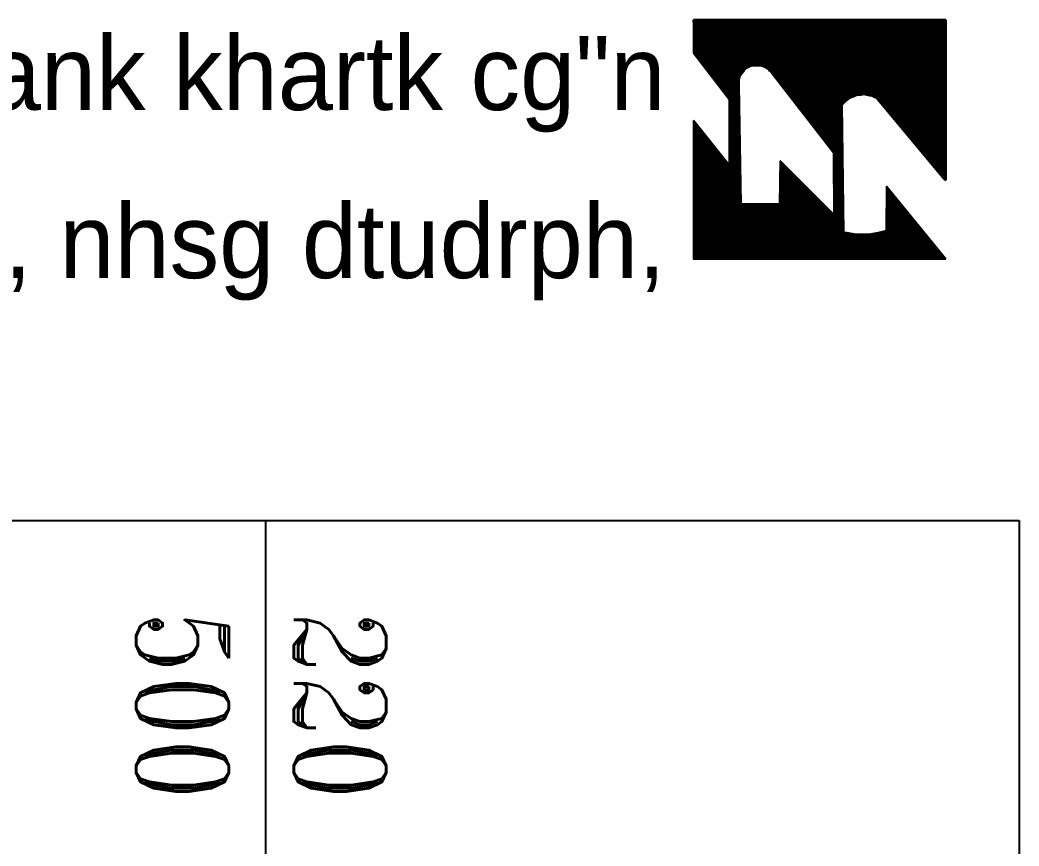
# Model space of a CAD drawing. Header units: metres. Extents: x 220080 to 220677, y 629869 to 630193.
# Drawn here: x 220496.68 to 220510.16, y 630104.74 to 630115.89 of the extents above; entities that cross this region are included whole.
import ezdxf
from ezdxf.enums import TextEntityAlignment as Align

# ---------------------------------------------------------------- set-up
doc = ezdxf.new("R2010")
doc.units = ezdxf.units.M
doc.header["$LTSCALE"] = 0.5
doc.header["$MEASUREMENT"] = 0
for name, color, linetype in [('1201', 251, 'Continuous'), ('1202', 255, 'Continuous'), ('1203', 7, 'Continuous')]:
    doc.layers.add(name, color=color, linetype=linetype)
doc.styles.add('coord', font='romant', dxfattribs={"width": 0.8})
doc.styles.add('MIRYM', font='mirym')

# ---------------------------------------------------------------- blocks, each defined once
blk = doc.blocks.new('*X31')
at = {"color": 0}
for p, q in [((6861.659, 206.297), (6860.294, 207.662)), ((6860.296, 207.632), (6860.33, 207.667)), ((6860.297, 206.826), (6861.139, 207.667)), ((6860.297, 206.871), (6861.094, 207.667)), ((6860.297, 206.915), (6861.049, 207.667)), ((6860.297, 206.96), (6861.004, 207.667)), ((6860.297, 207.005), (6860.959, 207.667)), ((6860.297, 207.05), (6860.914, 207.667)), ((6860.297, 207.095), (6860.869, 207.667)), ((6860.297, 207.14), (6860.824, 207.667)), ((6860.297, 207.185), (6860.779, 207.667)), ((6860.297, 207.23), (6860.735, 207.667)), ((6860.297, 207.275), (6860.69, 207.667)), ((6860.297, 207.32), (6860.645, 207.667)), ((6860.297, 207.364), (6860.6, 207.667)), ((6860.297, 207.409), (6860.555, 207.667)), ((6860.297, 207.454), (6860.51, 207.667)), ((6860.297, 207.499), (6860.465, 207.667)), ((6860.297, 207.544), (6860.42, 207.667)), ((6860.297, 207.589), (6860.375, 207.667)), ((6861.64, 206.27), (6860.297, 207.614)), ((6861.621, 206.245), (6860.297, 207.568)), ((6860.299, 206.782), (6861.184, 207.667)), ((6860.318, 206.757), (6861.228, 207.667)), ((6861.677, 206.323), (6860.334, 207.667)), ((6860.338, 206.731), (6861.273, 207.667)), ((6860.357, 206.706), (6861.318, 207.667)), ((6860.376, 206.68), (6861.363, 207.667)), ((6861.7, 206.345), (6860.378, 207.667)), ((6860.396, 206.655), (6861.408, 207.667)), ((6860.415, 206.629), (6861.453, 207.667)), ((6861.726, 206.364), (6860.423, 207.667)), ((6860.435, 206.604), (6861.498, 207.667)), ((6860.454, 206.578), (6861.543, 207.667)), ((6861.753, 206.382), (6860.468, 207.667)), ((6860.473, 206.553), (6861.588, 207.667)), ((6860.493, 206.527), (6861.633, 207.667)), ((6860.512, 206.502), (6861.677, 207.667)), ((6861.783, 206.397), (6860.513, 207.667)), ((6860.532, 206.476), (6861.722, 207.667)), ((6860.551, 206.451), (6861.767, 207.667)), ((6861.813, 206.412), (6860.558, 207.667)), ((6860.571, 206.425), (6861.812, 207.667)), ((6860.59, 206.4), (6861.857, 207.667)), ((6861.844, 206.426), (6860.603, 207.667)), ((6860.609, 206.374), (6861.902, 207.667)), ((6860.629, 206.349), (6861.947, 207.667)), ((6860.648, 206.323), (6861.992, 207.667)), ((6861.88, 206.435), (6860.648, 207.667)), ((6860.668, 206.298), (6862.037, 207.667)), ((6860.687, 206.272), (6862.082, 207.667)), ((6861.92, 206.44), (6860.693, 207.667)), ((6860.707, 206.247), (6862.126, 207.667)), ((6860.726, 206.221), (6862.171, 207.667)), ((6861.965, 206.44), (6860.738, 207.667)), ((6860.745, 206.196), (6862.216, 207.667)), ((6860.765, 206.17), (6862.261, 207.667)), ((6862.01, 206.44), (6860.783, 207.667)), ((6860.784, 206.145), (6862.306, 207.667)), ((6860.804, 206.119), (6862.351, 207.667)), ((6860.823, 206.094), (6862.396, 207.667)), ((6862.055, 206.44), (6860.827, 207.667)), ((6860.842, 206.069), (6862.441, 207.667)), ((6860.862, 206.043), (6862.486, 207.667)), ((6862.103, 206.437), (6860.872, 207.667)), ((6860.881, 206.018), (6862.531, 207.667)), ((6860.901, 205.992), (6862.575, 207.667)), ((6862.17, 206.414), (6860.917, 207.667)), ((6860.92, 205.967), (6862.62, 207.667)), ((6860.94, 205.941), (6862.665, 207.667)), ((6860.959, 205.916), (6862.71, 207.667)), ((6862.247, 206.382), (6860.962, 207.667)), ((6860.978, 205.89), (6862.755, 207.667)), ((6860.998, 205.865), (6862.8, 207.667)), ((6864.322, 204.352), (6861.007, 207.667)), ((6861.017, 205.839), (6862.845, 207.667)), ((6861.037, 205.814), (6862.89, 207.667)), ((6864.321, 204.398), (6861.052, 207.667)), ((6861.056, 205.788), (6862.935, 207.667)), ((6861.075, 205.763), (6862.98, 207.667)), ((6864.321, 204.443), (6861.097, 207.667)), ((6864.32, 204.489), (6861.142, 207.667)), ((6864.319, 204.534), (6861.187, 207.667)), ((6864.319, 204.58), (6861.232, 207.667)), ((6864.318, 204.625), (6861.276, 207.667)), ((6864.318, 204.671), (6861.321, 207.667)), ((6864.317, 204.716), (6861.366, 207.667)), ((6864.316, 204.762), (6861.411, 207.667)), ((6864.316, 204.807), (6861.456, 207.667)), ((6864.315, 204.853), (6861.501, 207.667)), ((6864.315, 204.898), (6861.546, 207.667)), ((6864.314, 204.944), (6861.591, 207.667)), ((6864.313, 204.989), (6861.636, 207.667)), ((6864.313, 205.035), (6861.681, 207.667)), ((6861.714, 206.356), (6863.024, 207.667)), ((6864.312, 205.08), (6861.725, 207.667)), ((6864.312, 205.126), (6861.77, 207.667)), ((6861.815, 206.413), (6863.069, 207.667)), ((6864.311, 205.171), (6861.815, 207.667)), ((6864.311, 205.217), (6861.86, 207.667)), ((6861.883, 206.436), (6863.114, 207.667)), ((6864.31, 205.262), (6861.905, 207.667)), ((6861.932, 206.44), (6863.159, 207.667)), ((6864.309, 205.307), (6861.95, 207.667)), ((6861.977, 206.44), (6863.204, 207.667)), ((6864.309, 205.353), (6861.995, 207.667)), ((6862.022, 206.44), (6863.249, 207.667)), ((6864.319, 205.388), (6862.04, 207.667)), ((6862.067, 206.44), (6863.294, 207.667)), ((6864.341, 205.41), (6862.085, 207.667)), ((6862.107, 206.435), (6863.339, 207.667)), ((6864.364, 205.432), (6862.13, 207.667)), ((6862.141, 206.424), (6863.384, 207.667)), ((6862.174, 206.413), (6863.429, 207.667)), ((6864.386, 205.455), (6862.174, 207.667)), ((6862.208, 206.401), (6863.473, 207.667)), ((6864.409, 205.477), (6862.219, 207.667)), ((6862.239, 206.387), (6863.518, 207.667)), ((6864.434, 205.497), (6862.264, 207.667)), ((6862.266, 206.369), (6863.563, 207.667)), ((6862.293, 206.352), (6863.608, 207.667)), ((6864.46, 205.517), (6862.309, 207.667)), ((6862.319, 206.333), (6863.653, 207.667)), ((6862.337, 206.306), (6863.698, 207.667)), ((6864.485, 205.536), (6862.354, 207.667)), ((6862.359, 206.283), (6863.743, 207.667)), ((6862.386, 206.265), (6863.788, 207.667)), ((6864.511, 205.555), (6862.399, 207.667)), ((6862.407, 206.241), (6863.833, 207.667)), ((6862.427, 206.216), (6863.878, 207.667)), ((6864.537, 205.573), (6862.444, 207.667)), ((6862.446, 206.191), (6863.922, 207.667)), ((6862.466, 206.165), (6863.967, 207.667)), ((6862.485, 206.14), (6864.012, 207.667)), ((6864.569, 205.586), (6862.489, 207.667)), ((6862.505, 206.115), (6864.057, 207.667)), ((6862.525, 206.089), (6864.102, 207.667)), ((6864.602, 205.599), (6862.534, 207.667)), ((6862.544, 206.064), (6864.147, 207.667)), ((6862.564, 206.039), (6864.192, 207.667)), ((6864.632, 205.614), (6862.579, 207.667)), ((6862.583, 206.013), (6864.237, 207.667)), ((6862.603, 205.988), (6864.282, 207.667)), ((6862.622, 205.963), (6864.327, 207.667)), ((6864.662, 205.629), (6862.623, 207.667)), ((6862.642, 205.937), (6864.372, 207.667)), ((6862.662, 205.912), (6864.416, 207.667)), ((6864.698, 205.637), (6862.668, 207.667)), ((6862.681, 205.887), (6864.461, 207.667)), ((6862.701, 205.861), (6864.506, 207.667)), ((6864.735, 205.645), (6862.713, 207.667)), ((6862.72, 205.836), (6864.551, 207.667)), ((6862.74, 205.811), (6864.596, 207.667)), ((6864.779, 205.646), (6862.758, 207.667)), ((6862.759, 205.785), (6864.641, 207.667)), ((6862.779, 205.76), (6864.686, 207.667)), ((6862.799, 205.735), (6864.731, 207.667)), ((6864.823, 205.647), (6862.803, 207.667)), ((6862.818, 205.709), (6864.776, 207.667)), ((6862.838, 205.684), (6864.821, 207.667)), ((6864.86, 205.655), (6862.848, 207.667)), ((6862.857, 205.659), (6864.865, 207.667)), ((6862.877, 205.633), (6864.91, 207.667)), ((6864.9, 205.66), (6862.893, 207.667)), ((6862.896, 205.608), (6864.955, 207.667)), ((6862.916, 205.583), (6865, 207.667)), ((6862.935, 205.557), (6865.045, 207.667)), ((6864.956, 205.649), (6862.938, 207.667)), ((6862.955, 205.532), (6865.09, 207.667)), ((6862.975, 205.507), (6865.135, 207.667)), ((6865.012, 205.637), (6862.983, 207.667)), ((6862.994, 205.481), (6865.18, 207.667)), ((6863.014, 205.456), (6865.225, 207.667)), ((6865.068, 205.626), (6863.028, 207.667)), ((6863.033, 205.431), (6865.27, 207.667)), ((6863.053, 205.405), (6865.314, 207.667)), ((6863.072, 205.38), (6865.359, 207.667)), ((6865.129, 205.61), (6863.073, 207.667)), ((6863.092, 205.355), (6865.404, 207.667)), ((6863.112, 205.329), (6865.449, 207.667)), ((6865.208, 205.576), (6863.117, 207.667)), ((6863.131, 205.304), (6865.494, 207.667)), ((6863.151, 205.279), (6865.539, 207.667)), ((6867.107, 203.722), (6863.162, 207.667)), ((6863.17, 205.253), (6865.584, 207.667)), ((6863.19, 205.228), (6865.629, 207.667)), ((6867.107, 203.767), (6863.207, 207.667)), ((6863.209, 205.203), (6865.674, 207.667)), ((6863.229, 205.177), (6865.719, 207.667)), ((6863.249, 205.152), (6865.763, 207.667)), ((6867.107, 203.812), (6863.252, 207.667)), ((6863.268, 205.127), (6865.808, 207.667)), ((6863.288, 205.101), (6865.853, 207.667)), ((6867.107, 203.857), (6863.297, 207.667)), ((6863.307, 205.076), (6865.898, 207.667)), ((6863.327, 205.051), (6865.943, 207.667)), ((6867.107, 203.902), (6863.342, 207.667)), ((6863.346, 205.025), (6865.988, 207.667)), ((6863.366, 205), (6866.033, 207.667)), ((6863.386, 204.975), (6866.078, 207.667)), ((6867.107, 203.947), (6863.387, 207.667)), ((6863.405, 204.949), (6866.123, 207.667)), ((6863.425, 204.924), (6866.168, 207.667)), ((6867.107, 203.991), (6863.432, 207.667)), ((6863.444, 204.899), (6866.212, 207.667)), ((6863.464, 204.873), (6866.257, 207.667)), ((6867.107, 204.036), (6863.477, 207.667)), ((6863.483, 204.848), (6866.302, 207.667)), ((6863.503, 204.823), (6866.347, 207.667)), ((6867.107, 204.081), (6863.522, 207.667)), ((6863.523, 204.797), (6866.392, 207.667)), ((6863.542, 204.772), (6866.437, 207.667)), ((6863.562, 204.747), (6866.482, 207.667)), ((6867.107, 204.126), (6863.566, 207.667)), ((6863.581, 204.721), (6866.527, 207.667)), ((6863.601, 204.696), (6866.572, 207.667)), ((6867.107, 204.171), (6863.611, 207.667)), ((6867.107, 204.216), (6863.656, 207.667)), ((6867.107, 204.261), (6863.701, 207.667)), ((6867.107, 204.306), (6863.746, 207.667)), ((6867.107, 204.351), (6863.791, 207.667)), ((6867.107, 204.396), (6863.836, 207.667)), ((6867.107, 204.44), (6863.881, 207.667)), ((6867.107, 204.485), (6863.926, 207.667)), ((6867.107, 204.53), (6863.971, 207.667)), ((6867.107, 204.575), (6864.015, 207.667)), ((6867.107, 204.62), (6864.06, 207.667)), ((6867.107, 204.665), (6864.105, 207.667)), ((6867.107, 204.71), (6864.15, 207.667)), ((6867.107, 204.755), (6864.195, 207.667)), ((6867.107, 204.8), (6864.24, 207.667)), ((6867.107, 204.845), (6864.285, 207.667)), ((6867.107, 204.889), (6864.33, 207.667)), ((6867.107, 204.934), (6864.375, 207.667)), ((6867.107, 204.979), (6864.42, 207.667)), ((6867.107, 205.024), (6864.464, 207.667)), ((6864.486, 205.537), (6866.617, 207.667)), ((6867.107, 205.069), (6864.509, 207.667)), ((6867.107, 205.114), (6864.554, 207.667)), ((6864.588, 205.594), (6866.661, 207.667)), ((6867.107, 205.159), (6864.599, 207.667)), ((6867.107, 205.204), (6864.644, 207.667)), ((6864.672, 205.632), (6866.706, 207.667)), ((6867.107, 205.249), (6864.689, 207.667)), ((6864.728, 205.643), (6866.751, 207.667)), ((6867.107, 205.294), (6864.734, 207.667)), ((6864.776, 205.646), (6866.796, 207.667)), ((6867.107, 205.338), (6864.779, 207.667)), ((6864.821, 205.647), (6866.841, 207.667)), ((6867.107, 205.383), (6864.824, 207.667)), ((6867.107, 205.428), (6864.869, 207.667)), ((6864.878, 205.658), (6866.886, 207.667)), ((6867.107, 205.473), (6864.913, 207.667)), ((6864.92, 205.656), (6866.931, 207.667)), ((6864.957, 205.648), (6866.976, 207.667)), ((6867.107, 205.518), (6864.958, 207.667)), ((6864.995, 205.641), (6867.021, 207.667)), ((6867.107, 205.563), (6865.003, 207.667)), ((6865.032, 205.633), (6867.066, 207.667)), ((6867.107, 205.608), (6865.048, 207.667)), ((6865.07, 205.626), (6867.107, 207.664)), ((6867.107, 205.653), (6865.093, 207.667)), ((6865.107, 205.618), (6867.107, 207.619)), ((6867.107, 205.698), (6865.138, 207.667)), ((6865.139, 205.605), (6867.107, 207.574)), ((6867.107, 205.743), (6865.183, 207.667)), ((6867.107, 205.787), (6865.228, 207.667)), ((6867.107, 205.832), (6865.273, 207.667)), ((6867.107, 205.877), (6865.318, 207.667)), ((6867.107, 205.922), (6865.362, 207.667)), ((6867.107, 205.967), (6865.407, 207.667)), ((6867.107, 206.012), (6865.452, 207.667)), ((6867.107, 206.057), (6865.497, 207.667)), ((6867.107, 206.102), (6865.542, 207.667)), ((6867.107, 206.147), (6865.587, 207.667)), ((6867.107, 206.192), (6865.632, 207.667)), ((6867.107, 206.236), (6865.677, 207.667)), ((6867.107, 206.281), (6865.722, 207.667)), ((6867.107, 206.326), (6865.767, 207.667)), ((6867.107, 206.371), (6865.811, 207.667)), ((6867.107, 206.416), (6865.856, 207.667)), ((6867.107, 206.461), (6865.901, 207.667)), ((6867.107, 206.506), (6865.946, 207.667)), ((6867.107, 206.551), (6865.991, 207.667)), ((6867.107, 206.596), (6866.036, 207.667)), ((6867.107, 206.641), (6866.081, 207.667)), ((6867.107, 206.685), (6866.126, 207.667)), ((6867.107, 206.73), (6866.171, 207.667)), ((6867.107, 206.775), (6866.216, 207.667)), ((6867.107, 206.82), (6866.26, 207.667)), ((6867.107, 206.865), (6866.305, 207.667)), ((6867.107, 206.91), (6866.35, 207.667)), ((6867.107, 206.955), (6866.395, 207.667)), ((6867.107, 207), (6866.44, 207.667)), ((6867.107, 207.045), (6866.485, 207.667)), ((6867.107, 207.09), (6866.53, 207.667)), ((6867.107, 207.135), (6866.575, 207.667)), ((6867.107, 207.179), (6866.62, 207.667)), ((6867.107, 207.224), (6866.665, 207.667)), ((6867.107, 207.269), (6866.71, 207.667)), ((6867.107, 207.314), (6866.754, 207.667)), ((6867.107, 207.359), (6866.799, 207.667)), ((6867.107, 207.404), (6866.844, 207.667)), ((6867.107, 207.449), (6866.889, 207.667)), ((6867.107, 207.494), (6866.934, 207.667)), ((6867.107, 207.539), (6866.979, 207.667)), ((6867.107, 207.584), (6867.024, 207.667)), ((6867.107, 207.628), (6867.069, 207.667)), ((6861.601, 206.22), (6860.297, 207.523)), ((6861.581, 206.195), (6860.297, 207.478)), ((6861.563, 206.168), (6860.297, 207.434)), ((6861.55, 206.136), (6860.297, 207.389)), ((6861.541, 206.1), (6860.297, 207.344)), ((6861.53, 206.066), (6860.297, 207.299)), ((6865.169, 205.59), (6867.107, 207.529)), ((6865.201, 205.578), (6867.107, 207.484)), ((6865.23, 205.562), (6867.107, 207.439)), ((6865.25, 205.537), (6867.107, 207.394)), ((6865.271, 205.513), (6867.107, 207.349)), ((6865.291, 205.488), (6867.107, 207.304)), ((6861.525, 206.027), (6860.297, 207.254)), ((6861.525, 205.982), (6860.297, 207.209)), ((6861.525, 205.937), (6860.297, 207.164)), ((6861.525, 205.892), (6860.297, 207.119)), ((6861.526, 205.846), (6860.297, 207.074)), ((6861.527, 205.8), (6860.297, 207.029)), ((6865.312, 205.464), (6867.107, 207.259)), ((6865.332, 205.439), (6867.107, 207.215)), ((6865.352, 205.415), (6867.107, 207.17)), ((6865.373, 205.39), (6867.107, 207.125)), ((6865.393, 205.366), (6867.107, 207.08)), ((6865.414, 205.342), (6867.107, 207.035)), ((6861.527, 205.755), (6860.297, 206.985)), ((6861.528, 205.709), (6860.297, 206.94)), ((6861.529, 205.663), (6860.297, 206.895)), ((6861.53, 205.617), (6860.297, 206.85)), ((6861.531, 205.572), (6860.297, 206.805)), ((6865.434, 205.317), (6867.107, 206.99)), ((6865.455, 205.293), (6867.107, 206.945)), ((6865.475, 205.268), (6867.107, 206.9)), ((6865.496, 205.244), (6867.107, 206.855)), ((6865.516, 205.219), (6867.107, 206.81)), ((6865.537, 205.195), (6867.107, 206.765)), ((6861.532, 205.526), (6860.374, 206.684)), ((6861.533, 205.48), (6860.517, 206.495)), ((6865.557, 205.17), (6867.107, 206.721)), ((6865.577, 205.146), (6867.107, 206.676)), ((6865.598, 205.122), (6867.107, 206.631)), ((6865.618, 205.097), (6867.107, 206.586)), ((6865.639, 205.073), (6867.107, 206.541)), ((6865.659, 205.048), (6867.107, 206.496)), ((6861.533, 205.434), (6860.661, 206.307)), ((6861.095, 205.737), (6861.668, 206.31)), ((6865.68, 205.024), (6867.107, 206.451)), ((6865.7, 204.999), (6867.107, 206.406)), ((6865.721, 204.975), (6867.107, 206.361)), ((6865.741, 204.95), (6867.107, 206.316)), ((6865.762, 204.926), (6867.107, 206.272)), ((6865.782, 204.902), (6867.107, 206.227)), ((6861.534, 205.389), (6860.805, 206.118)), ((6861.114, 205.712), (6861.554, 206.151)), ((6861.134, 205.686), (6861.538, 206.091)), ((6861.153, 205.661), (6861.525, 206.032)), ((6861.173, 205.635), (6861.525, 205.987)), ((6864.322, 204.307), (6862.473, 206.156)), ((6864.323, 204.261), (6862.626, 205.958)), ((6865.802, 204.877), (6867.107, 206.182)), ((6865.823, 204.853), (6867.107, 206.137)), ((6865.843, 204.828), (6867.107, 206.092)), ((6865.864, 204.804), (6867.107, 206.047)), ((6865.884, 204.779), (6867.107, 206.002)), ((6865.905, 204.755), (6867.107, 205.957)), ((6861.535, 205.343), (6860.948, 205.93)), ((6861.536, 205.297), (6861.092, 205.741)), ((6861.192, 205.61), (6861.525, 205.943)), ((6861.211, 205.584), (6861.525, 205.898)), ((6861.231, 205.559), (6861.526, 205.854)), ((6861.25, 205.533), (6861.526, 205.81)), ((6861.255, 205.494), (6861.527, 205.765)), ((6861.255, 205.449), (6861.528, 205.721)), ((6861.255, 205.404), (6861.529, 205.677)), ((6864.324, 204.216), (6862.778, 205.761)), ((6865.925, 204.73), (6867.107, 205.912)), ((6865.946, 204.706), (6867.107, 205.867)), ((6865.966, 204.682), (6867.107, 205.823)), ((6865.987, 204.657), (6867.107, 205.778)), ((6866.007, 204.633), (6867.107, 205.733)), ((6866.027, 204.608), (6867.107, 205.688)), ((6861.537, 205.251), (6861.236, 205.552)), ((6861.255, 205.359), (6861.53, 205.633)), ((6861.255, 205.314), (6861.53, 205.589)), ((6861.255, 205.269), (6861.531, 205.545)), ((6861.255, 205.224), (6861.532, 205.501)), ((6861.538, 205.205), (6861.255, 205.488)), ((6861.255, 205.179), (6861.533, 205.457)), ((6861.539, 205.16), (6861.255, 205.443)), ((6861.255, 205.134), (6861.534, 205.413)), ((6864.324, 204.17), (6862.93, 205.564)), ((6867.107, 203.677), (6865.266, 205.518)), ((6866.048, 204.584), (6867.107, 205.643)), ((6866.068, 204.559), (6867.107, 205.598)), ((6866.089, 204.535), (6867.107, 205.553)), ((6866.109, 204.51), (6867.107, 205.508)), ((6866.13, 204.486), (6867.107, 205.463)), ((6866.15, 204.462), (6867.107, 205.418)), ((6861.539, 205.114), (6861.255, 205.398)), ((6861.255, 205.089), (6861.535, 205.369)), ((6861.54, 205.068), (6861.255, 205.353)), ((6861.255, 205.045), (6861.535, 205.325)), ((6861.541, 205.022), (6861.255, 205.308)), ((6861.255, 205), (6861.536, 205.281)), ((6861.542, 204.977), (6861.255, 205.263)), ((6861.255, 204.955), (6861.537, 205.237)), ((6861.543, 204.931), (6861.255, 205.218)), ((6861.255, 204.91), (6861.538, 205.192)), ((6861.544, 204.885), (6861.255, 205.174)), ((6861.255, 204.865), (6861.539, 205.148)), ((6864.325, 204.125), (6863.083, 205.367)), ((6864.325, 204.079), (6863.235, 205.169)), ((6863.62, 204.671), (6864.309, 205.359)), ((6863.64, 204.645), (6864.309, 205.315)), ((6863.659, 204.62), (6864.31, 205.27)), ((6863.679, 204.595), (6864.31, 205.226)), ((6863.699, 204.569), (6864.311, 205.182)), ((6863.718, 204.544), (6864.312, 205.137)), ((6867.107, 203.632), (6865.496, 205.243)), ((6866.171, 204.437), (6867.107, 205.374)), ((6866.191, 204.413), (6867.107, 205.329)), ((6866.212, 204.388), (6867.107, 205.284)), ((6866.232, 204.364), (6867.107, 205.239)), ((6866.252, 204.339), (6867.107, 205.194)), ((6866.273, 204.315), (6867.107, 205.149)), ((6860.297, 204.94), (6860.305, 204.948)), ((6860.297, 204.895), (6860.325, 204.923)), ((6860.444, 204.773), (6860.297, 204.919)), ((6860.297, 204.85), (6860.345, 204.898)), ((6860.613, 204.559), (6860.297, 204.874)), ((6860.297, 204.805), (6860.365, 204.873)), ((6861.544, 204.839), (6861.255, 205.129)), ((6861.255, 204.82), (6861.54, 205.104)), ((6861.545, 204.794), (6861.255, 205.084)), ((6861.255, 204.775), (6861.54, 205.06)), ((6861.546, 204.748), (6861.255, 205.039)), ((6861.255, 204.73), (6861.541, 205.016)), ((6861.547, 204.702), (6861.255, 204.994)), ((6861.255, 204.685), (6861.542, 204.972)), ((6861.548, 204.656), (6861.255, 204.949)), ((6861.255, 204.64), (6861.543, 204.928)), ((6861.549, 204.611), (6861.255, 204.904)), ((6861.255, 204.596), (6861.544, 204.884)), ((6864.326, 204.034), (6863.388, 204.972)), ((6863.738, 204.519), (6864.312, 205.093)), ((6863.757, 204.493), (6864.313, 205.049)), ((6863.777, 204.468), (6864.313, 205.004)), ((6863.796, 204.443), (6864.314, 204.96)), ((6863.816, 204.417), (6864.314, 204.916)), ((6863.836, 204.392), (6864.315, 204.871)), ((6867.107, 203.587), (6865.726, 204.968)), ((6866.293, 204.29), (6867.107, 205.104)), ((6866.314, 204.266), (6867.107, 205.059)), ((6866.334, 204.241), (6867.107, 205.014)), ((6866.355, 204.217), (6867.107, 204.969)), ((6866.375, 204.193), (6867.107, 204.925)), ((6866.396, 204.168), (6867.107, 204.88)), ((6860.297, 204.76), (6860.385, 204.847)), ((6860.782, 204.345), (6860.297, 204.829)), ((6860.297, 204.715), (6860.405, 204.822)), ((6860.297, 204.67), (6860.424, 204.797)), ((6860.951, 204.131), (6860.297, 204.784)), ((6860.297, 204.625), (6860.444, 204.772)), ((6860.297, 204.581), (6860.464, 204.747)), ((6861.12, 203.917), (6860.297, 204.739)), ((6860.297, 204.536), (6860.484, 204.722)), ((6860.297, 204.491), (6860.504, 204.697)), ((6861.571, 203.421), (6860.297, 204.695)), ((6860.297, 204.446), (6860.523, 204.672)), ((6861.572, 203.375), (6860.297, 204.65)), ((6860.297, 204.401), (6860.543, 204.647)), ((6860.297, 204.356), (6860.563, 204.622)), ((6861.573, 203.329), (6860.297, 204.605)), ((6861.55, 204.565), (6861.255, 204.859)), ((6861.255, 204.551), (6861.544, 204.84)), ((6861.55, 204.519), (6861.255, 204.814)), ((6861.255, 204.506), (6861.545, 204.796)), ((6861.551, 204.473), (6861.255, 204.769)), ((6861.255, 204.461), (6861.546, 204.752)), ((6861.552, 204.428), (6861.255, 204.725)), ((6861.255, 204.416), (6861.547, 204.708)), ((6861.553, 204.382), (6861.255, 204.68)), ((6861.255, 204.371), (6861.548, 204.664)), ((6861.554, 204.336), (6861.255, 204.635)), ((6861.255, 204.326), (6861.549, 204.619)), ((6864.327, 203.988), (6863.54, 204.775)), ((6863.855, 204.367), (6864.316, 204.827)), ((6863.875, 204.341), (6864.316, 204.783)), ((6863.894, 204.316), (6864.317, 204.738)), ((6863.914, 204.291), (6864.317, 204.694)), ((6863.933, 204.265), (6864.318, 204.65)), ((6863.953, 204.24), (6864.318, 204.605)), ((6867.107, 203.542), (6865.956, 204.693)), ((6866.416, 204.144), (6867.107, 204.835)), ((6866.437, 204.119), (6867.107, 204.79)), ((6866.457, 204.095), (6867.107, 204.745)), ((6866.477, 204.07), (6867.107, 204.7)), ((6866.498, 204.046), (6867.107, 204.655)), ((6866.518, 204.021), (6867.107, 204.61)), ((6860.297, 204.311), (6860.583, 204.597)), ((6860.297, 204.266), (6860.603, 204.572)), ((6861.574, 203.284), (6860.297, 204.56)), ((6860.297, 204.221), (6860.623, 204.546)), ((6860.297, 204.176), (6860.642, 204.521)), ((6861.574, 203.238), (6860.297, 204.515)), ((6860.297, 204.132), (6860.662, 204.496)), ((6860.297, 204.087), (6860.682, 204.471)), ((6861.575, 203.192), (6860.297, 204.47)), ((6860.297, 204.042), (6860.702, 204.446)), ((6861.576, 203.146), (6860.297, 204.425)), ((6860.297, 203.997), (6860.722, 204.421)), ((6860.297, 203.952), (6860.741, 204.396)), ((6861.577, 203.101), (6860.297, 204.38)), ((6860.297, 203.907), (6860.761, 204.371)), ((6860.297, 203.862), (6860.781, 204.346)), ((6861.578, 203.055), (6860.297, 204.335)), ((6861.555, 204.29), (6861.255, 204.59)), ((6861.255, 204.281), (6861.549, 204.575)), ((6861.556, 204.245), (6861.255, 204.545)), ((6861.255, 204.236), (6861.55, 204.531)), ((6861.556, 204.199), (6861.255, 204.5)), ((6861.255, 204.191), (6861.551, 204.487)), ((6861.557, 204.153), (6861.255, 204.455)), ((6861.255, 204.147), (6861.552, 204.443)), ((6861.558, 204.107), (6861.255, 204.41)), ((6861.255, 204.102), (6861.553, 204.399)), ((6861.559, 204.062), (6861.255, 204.365)), ((6861.255, 204.057), (6861.554, 204.355)), ((6864.327, 203.943), (6863.692, 204.577)), ((6864.328, 203.897), (6863.845, 204.38)), ((6863.973, 204.215), (6864.319, 204.561)), ((6863.992, 204.189), (6864.32, 204.517)), ((6864.012, 204.164), (6864.32, 204.472)), ((6864.031, 204.139), (6864.321, 204.428)), ((6864.051, 204.113), (6864.321, 204.384)), ((6864.069, 204.087), (6864.322, 204.34)), ((6867.107, 203.498), (6866.186, 204.418)), ((6866.539, 203.997), (6867.107, 204.565)), ((6866.559, 203.973), (6867.107, 204.52)), ((6866.58, 203.948), (6867.107, 204.476)), ((6866.6, 203.924), (6867.107, 204.431)), ((6866.621, 203.899), (6867.107, 204.386)), ((6866.641, 203.875), (6867.107, 204.341)), ((6860.297, 203.817), (6860.801, 204.321)), ((6860.297, 203.772), (6860.821, 204.296)), ((6861.579, 203.009), (6860.297, 204.29)), ((6860.297, 203.727), (6860.841, 204.271)), ((6861.58, 202.963), (6860.297, 204.246)), ((6860.297, 203.683), (6860.86, 204.245)), ((6860.297, 203.638), (6860.88, 204.22)), ((6861.58, 202.918), (6860.297, 204.201)), ((6860.297, 203.593), (6860.9, 204.195)), ((6860.297, 203.548), (6860.92, 204.17)), ((6861.581, 202.872), (6860.297, 204.156)), ((6860.297, 203.503), (6860.94, 204.145)), ((6860.297, 203.458), (6860.959, 204.12)), ((6861.582, 202.826), (6860.297, 204.111)), ((6860.297, 203.413), (6860.979, 204.095)), ((6860.297, 203.368), (6860.999, 204.07)), ((6861.583, 202.78), (6860.297, 204.066)), ((6861.56, 204.016), (6861.255, 204.32)), ((6861.255, 204.012), (6861.554, 204.311)), ((6861.561, 203.97), (6861.255, 204.276)), ((6861.255, 203.967), (6861.555, 204.267)), ((6861.562, 203.924), (6861.255, 204.231)), ((6861.255, 203.922), (6861.556, 204.223)), ((6861.562, 203.879), (6861.255, 204.186)), ((6861.255, 203.877), (6861.557, 204.179)), ((6861.563, 203.833), (6861.255, 204.141)), ((6861.255, 203.832), (6861.558, 204.135)), ((6861.564, 203.787), (6861.255, 204.096)), ((6861.255, 203.787), (6861.559, 204.091)), ((6864.328, 203.852), (6863.997, 204.183)), ((6864.069, 204.042), (6864.323, 204.295)), ((6864.329, 203.806), (6864.069, 204.066)), ((6864.07, 203.998), (6864.323, 204.251)), ((6864.07, 203.953), (6864.324, 204.207)), ((6864.071, 203.909), (6864.324, 204.162)), ((6864.071, 203.864), (6864.325, 204.118)), ((6864.071, 203.82), (6864.325, 204.074)), ((6867.107, 203.453), (6866.416, 204.143)), ((6866.662, 203.85), (6867.107, 204.296)), ((6866.682, 203.826), (6867.107, 204.251)), ((6866.702, 203.801), (6867.107, 204.206)), ((6866.723, 203.777), (6867.107, 204.161)), ((6866.743, 203.753), (6867.107, 204.116)), ((6866.764, 203.728), (6867.107, 204.071)), ((6860.297, 202.785), (6861.559, 204.046)), ((6860.297, 203.323), (6861.019, 204.045)), ((6861.584, 202.735), (6860.297, 204.021)), ((6860.297, 203.278), (6861.039, 204.02)), ((6860.297, 202.74), (6861.56, 204.002)), ((6860.297, 203.234), (6861.059, 203.995)), ((6863.056, 201.218), (6860.297, 203.976)), ((6860.297, 203.189), (6861.078, 203.97)), ((6860.297, 202.695), (6861.561, 203.958)), ((6860.297, 203.144), (6861.098, 203.944)), ((6863.011, 201.218), (6860.297, 203.931)), ((6860.297, 203.099), (6861.118, 203.919)), ((6860.297, 202.65), (6861.562, 203.914)), ((6860.297, 203.054), (6861.138, 203.894)), ((6862.966, 201.218), (6860.297, 203.886)), ((6860.297, 202.605), (6861.563, 203.87)), ((6860.297, 203.009), (6861.158, 203.869)), ((6860.297, 202.964), (6861.177, 203.844)), ((6862.921, 201.218), (6860.297, 203.841)), ((6860.297, 202.56), (6861.563, 203.826)), ((6860.297, 202.919), (6861.197, 203.819)), ((6862.876, 201.218), (6860.297, 203.797)), ((6860.297, 202.874), (6861.217, 203.794)), ((6861.565, 203.741), (6861.255, 204.051)), ((6861.566, 203.696), (6861.255, 204.006)), ((6861.567, 203.65), (6861.255, 203.961)), ((6861.568, 203.604), (6861.255, 203.916)), ((6861.568, 203.558), (6861.255, 203.871)), ((6861.569, 203.512), (6861.255, 203.827)), ((6862.63, 203.726), (6862.701, 203.796)), ((6862.631, 203.771), (6862.679, 203.819)), ((6864.351, 202.077), (6862.631, 203.798)), ((6862.632, 203.862), (6862.634, 203.864)), ((6864.351, 202.123), (6862.632, 203.842)), ((6862.632, 203.817), (6862.656, 203.841)), ((6864.33, 203.761), (6864.07, 204.021)), ((6864.33, 203.715), (6864.07, 203.975)), ((6864.331, 203.67), (6864.07, 203.93)), ((6864.331, 203.624), (6864.071, 203.885)), ((6864.332, 203.579), (6864.071, 203.839)), ((6864.072, 203.775), (6864.326, 204.029)), ((6864.072, 203.731), (6864.327, 203.985)), ((6864.332, 203.533), (6864.072, 203.794)), ((6864.073, 203.686), (6864.327, 203.941)), ((6864.073, 203.642), (6864.328, 203.896)), ((6864.073, 203.597), (6864.328, 203.852)), ((6864.074, 203.552), (6864.329, 203.808)), ((6867.107, 203.408), (6866.647, 203.868)), ((6866.784, 203.704), (6867.107, 204.027)), ((6866.805, 203.679), (6867.107, 203.982)), ((6866.825, 203.655), (6867.107, 203.937)), ((6866.846, 203.63), (6867.107, 203.892)), ((6866.866, 203.606), (6867.107, 203.847)), ((6866.887, 203.581), (6867.107, 203.802)), ((6860.297, 202.515), (6861.564, 203.782)), ((6860.297, 202.829), (6861.237, 203.769)), ((6862.831, 201.218), (6860.297, 203.752)), ((6860.297, 202.47), (6861.565, 203.738)), ((6862.786, 201.218), (6860.297, 203.707)), ((6860.297, 202.425), (6861.566, 203.694)), ((6862.741, 201.218), (6860.297, 203.662)), ((6860.297, 202.38), (6861.567, 203.65)), ((6862.696, 201.218), (6860.297, 203.617)), ((6860.297, 202.336), (6861.568, 203.606)), ((6862.652, 201.218), (6860.297, 203.572)), ((6860.297, 202.291), (6861.568, 203.562)), ((6862.607, 201.218), (6860.297, 203.527)), ((6861.57, 203.467), (6861.255, 203.782)), ((6862.623, 203.18), (6862.971, 203.527)), ((6862.624, 203.225), (6862.948, 203.549)), ((6862.625, 203.316), (6862.903, 203.594)), ((6862.625, 203.271), (6862.926, 203.572)), ((6862.626, 203.407), (6862.858, 203.639)), ((6862.626, 203.362), (6862.881, 203.617)), ((6862.627, 203.498), (6862.813, 203.684)), ((6862.627, 203.453), (6862.836, 203.662)), ((6862.628, 203.544), (6862.791, 203.707)), ((6864.986, 201.218), (6862.628, 203.576)), ((6864.942, 201.218), (6862.628, 203.532)), ((6862.629, 203.635), (6862.746, 203.751)), ((6862.629, 203.589), (6862.769, 203.729)), ((6865.031, 201.218), (6862.629, 203.62)), ((6862.63, 203.68), (6862.724, 203.774)), ((6864.353, 201.986), (6862.63, 203.709)), ((6864.353, 201.941), (6862.63, 203.665)), ((6864.352, 202.032), (6862.631, 203.753)), ((6864.333, 203.488), (6864.072, 203.749)), ((6864.334, 203.442), (6864.072, 203.703)), ((6864.334, 203.397), (6864.073, 203.658)), ((6864.335, 203.351), (6864.073, 203.613)), ((6864.074, 203.508), (6864.329, 203.763)), ((6864.335, 203.306), (6864.074, 203.568)), ((6864.336, 203.26), (6864.074, 203.522)), ((6864.075, 203.463), (6864.33, 203.719)), ((6864.075, 203.419), (6864.331, 203.675)), ((6864.075, 203.374), (6864.331, 203.63)), ((6864.076, 203.33), (6864.332, 203.586)), ((6864.076, 203.285), (6864.332, 203.542)), ((6867.107, 203.363), (6866.877, 203.593)), ((6866.907, 203.557), (6867.107, 203.757)), ((6866.927, 203.533), (6867.107, 203.712)), ((6866.948, 203.508), (6867.107, 203.667)), ((6866.968, 203.484), (6867.107, 203.622)), ((6866.989, 203.459), (6867.107, 203.578)), ((6867.009, 203.435), (6867.107, 203.533)), ((6860.297, 202.246), (6861.569, 203.518)), ((6862.562, 201.218), (6860.297, 203.482)), ((6860.297, 202.201), (6861.57, 203.473)), ((6862.517, 201.218), (6860.297, 203.437)), ((6860.297, 202.156), (6861.571, 203.429)), ((6862.472, 201.218), (6860.297, 203.392)), ((6860.297, 202.111), (6861.572, 203.385)), ((6862.427, 201.218), (6860.297, 203.348)), ((6860.297, 202.066), (6861.573, 203.341)), ((6862.382, 201.218), (6860.297, 203.303)), ((6860.297, 202.021), (6861.573, 203.297)), ((6862.337, 201.218), (6860.297, 203.258)), ((6860.297, 201.976), (6861.574, 203.253)), ((6861.155, 201.218), (6863.218, 203.28)), ((6861.2, 201.218), (6863.24, 203.258)), ((6862.618, 202.77), (6863.173, 203.325)), ((6862.618, 202.725), (6863.195, 203.302)), ((6862.619, 202.861), (6863.128, 203.37)), ((6862.619, 202.816), (6863.15, 203.347)), ((6862.62, 202.952), (6863.083, 203.415)), ((6862.62, 202.907), (6863.105, 203.392)), ((6862.621, 202.998), (6863.06, 203.437)), ((6862.622, 203.089), (6863.015, 203.482)), ((6862.622, 203.043), (6863.038, 203.46)), ((6862.623, 203.134), (6862.993, 203.505)), ((6864.672, 201.218), (6862.624, 203.266)), ((6864.717, 201.218), (6862.625, 203.31)), ((6864.807, 201.218), (6862.626, 203.399)), ((6864.762, 201.218), (6862.626, 203.354)), ((6864.897, 201.218), (6862.627, 203.487)), ((6864.852, 201.218), (6862.627, 203.443)), ((6864.337, 203.215), (6864.074, 203.477)), ((6864.337, 203.169), (6864.075, 203.432)), ((6864.338, 203.124), (6864.075, 203.386)), ((6864.338, 203.078), (6864.076, 203.341)), ((6864.339, 203.033), (6864.076, 203.296)), ((6864.34, 202.987), (6864.076, 203.25)), ((6864.077, 203.241), (6864.333, 203.497)), ((6864.077, 203.196), (6864.334, 203.453)), ((6864.077, 203.152), (6864.334, 203.409)), ((6864.078, 203.107), (6864.335, 203.364)), ((6864.078, 203.063), (6864.335, 203.32)), ((6864.079, 203.018), (6864.336, 203.276)), ((6867.03, 203.41), (6867.107, 203.488)), ((6867.05, 203.386), (6867.107, 203.443)), ((6867.074, 203.365), (6867.107, 203.398)), ((6867.102, 203.348), (6867.107, 203.353)), ((6862.292, 201.218), (6860.297, 203.213)), ((6860.297, 201.931), (6861.575, 203.209)), ((6862.247, 201.218), (6860.297, 203.168)), ((6860.297, 201.887), (6861.576, 203.165)), ((6862.203, 201.218), (6860.297, 203.123)), ((6860.297, 201.842), (6861.577, 203.121)), ((6862.158, 201.218), (6860.297, 203.078)), ((6860.297, 201.797), (6861.577, 203.077)), ((6860.297, 201.752), (6861.578, 203.033)), ((6862.113, 201.218), (6860.297, 203.033)), ((6860.297, 201.707), (6861.579, 202.989)), ((6862.068, 201.218), (6860.297, 202.988)), ((6861.245, 201.218), (6863.262, 203.235)), ((6861.29, 201.218), (6863.285, 203.213)), ((6861.335, 201.218), (6863.307, 203.19)), ((6861.38, 201.218), (6863.33, 203.168)), ((6861.425, 201.218), (6863.352, 203.145)), ((6861.47, 201.218), (6863.375, 203.123)), ((6861.515, 201.218), (6863.397, 203.1)), ((6861.56, 201.218), (6863.42, 203.078)), ((6861.604, 201.218), (6863.442, 203.056)), ((6861.649, 201.218), (6863.465, 203.033)), ((6861.694, 201.218), (6863.487, 203.011)), ((6861.739, 201.218), (6863.509, 202.988)), ((6864.403, 201.218), (6862.621, 203)), ((6864.493, 201.218), (6862.622, 203.088)), ((6864.448, 201.218), (6862.622, 203.044)), ((6864.582, 201.218), (6862.623, 203.177)), ((6864.537, 201.218), (6862.623, 203.133)), ((6864.627, 201.218), (6862.624, 203.221)), ((6864.34, 202.942), (6864.077, 203.205)), ((6864.341, 202.896), (6864.077, 203.16)), ((6864.341, 202.851), (6864.078, 203.114)), ((6864.342, 202.805), (6864.078, 203.069)), ((6864.343, 202.76), (6864.078, 203.024)), ((6864.079, 202.974), (6864.336, 203.231)), ((6864.079, 202.929), (6864.337, 203.187)), ((6864.08, 202.885), (6864.338, 203.143)), ((6864.08, 202.84), (6864.338, 203.098)), ((6864.081, 202.796), (6864.339, 203.054)), ((6864.081, 202.751), (6864.339, 203.01)), ((6865.501, 202.825), (6865.662, 202.985)), ((6865.502, 202.916), (6865.622, 203.035)), ((6865.502, 202.87), (6865.642, 203.01)), ((6865.503, 202.961), (6865.601, 203.06)), ((6866.342, 202.152), (6865.503, 202.991)), ((6865.504, 203.052), (6865.561, 203.109)), ((6865.504, 203.007), (6865.581, 203.084)), ((6866.143, 202.396), (6865.504, 203.035)), ((6865.505, 203.143), (6865.521, 203.159)), ((6865.505, 203.098), (6865.541, 203.134)), ((6865.744, 202.885), (6865.505, 203.124)), ((6865.943, 202.641), (6865.505, 203.08)), ((6865.545, 203.129), (6865.506, 203.168)), ((6860.297, 201.662), (6861.58, 202.945)), ((6862.023, 201.218), (6860.297, 202.943)), ((6860.297, 201.617), (6861.581, 202.9)), ((6861.978, 201.218), (6860.297, 202.899)), ((6860.297, 201.572), (6861.582, 202.856)), ((6861.933, 201.218), (6860.297, 202.854)), ((6860.297, 201.527), (6861.582, 202.812)), ((6861.888, 201.218), (6860.297, 202.809)), ((6860.297, 201.482), (6861.583, 202.768)), ((6861.843, 201.218), (6860.297, 202.764)), ((6860.297, 201.438), (6861.584, 202.724)), ((6861.798, 201.218), (6860.297, 202.719)), ((6861.784, 201.218), (6863.532, 202.966)), ((6861.829, 201.218), (6863.554, 202.943)), ((6861.874, 201.218), (6863.577, 202.921)), ((6861.919, 201.218), (6863.599, 202.898)), ((6861.964, 201.218), (6863.622, 202.876)), ((6862.009, 201.218), (6863.644, 202.853)), ((6862.053, 201.218), (6863.667, 202.831)), ((6862.098, 201.218), (6863.689, 202.809)), ((6862.143, 201.218), (6863.711, 202.786)), ((6862.188, 201.218), (6863.734, 202.764)), ((6862.233, 201.218), (6863.756, 202.741)), ((6862.278, 201.218), (6863.779, 202.719)), ((6864.178, 201.218), (6862.618, 202.778)), ((6864.133, 201.218), (6862.618, 202.734)), ((6864.268, 201.218), (6862.619, 202.867)), ((6864.223, 201.218), (6862.619, 202.822)), ((6864.313, 201.218), (6862.62, 202.911)), ((6864.358, 201.218), (6862.621, 202.955)), ((6864.343, 202.714), (6864.079, 202.979)), ((6864.344, 202.669), (6864.079, 202.933)), ((6864.344, 202.623), (6864.08, 202.888)), ((6864.345, 202.578), (6864.08, 202.843)), ((6864.081, 202.707), (6864.34, 202.965)), ((6864.346, 202.532), (6864.081, 202.797)), ((6864.346, 202.487), (6864.081, 202.752)), ((6864.082, 202.662), (6864.34, 202.921)), ((6864.082, 202.618), (6864.341, 202.877)), ((6864.083, 202.573), (6864.342, 202.833)), ((6864.083, 202.529), (6864.342, 202.788)), ((6864.083, 202.484), (6864.343, 202.744)), ((6865.495, 202.325), (6865.884, 202.714)), ((6865.496, 202.416), (6865.844, 202.763)), ((6865.496, 202.37), (6865.864, 202.738)), ((6865.497, 202.507), (6865.803, 202.812)), ((6865.497, 202.461), (6865.823, 202.788)), ((6865.498, 202.597), (6865.763, 202.862)), ((6865.498, 202.552), (6865.783, 202.837)), ((6865.499, 202.643), (6865.743, 202.887)), ((6865.5, 202.734), (6865.702, 202.936)), ((6865.5, 202.688), (6865.723, 202.911)), ((6867.007, 201.218), (6865.5, 202.725)), ((6865.501, 202.779), (6865.682, 202.961)), ((6867.097, 201.218), (6865.501, 202.813)), ((6867.052, 201.218), (6865.501, 202.769)), ((6866.741, 201.663), (6865.502, 202.902)), ((6866.94, 201.419), (6865.502, 202.858)), ((6866.542, 201.908), (6865.503, 202.947)), ((6860.297, 201.258), (6861.738, 202.698)), ((6860.297, 201.303), (6861.693, 202.698)), ((6860.297, 201.348), (6861.648, 202.698)), ((6860.297, 201.393), (6861.603, 202.698)), ((6861.754, 201.218), (6860.297, 202.674)), ((6861.709, 201.218), (6860.297, 202.629)), ((6861.664, 201.218), (6860.297, 202.584)), ((6861.619, 201.218), (6860.297, 202.539)), ((6861.574, 201.218), (6860.297, 202.494)), ((6861.529, 201.218), (6860.297, 202.45)), ((6860.302, 201.218), (6861.782, 202.698)), ((6860.347, 201.218), (6861.827, 202.698)), ((6860.392, 201.218), (6861.872, 202.698)), ((6860.437, 201.218), (6861.917, 202.698)), ((6860.482, 201.218), (6861.962, 202.698)), ((6860.527, 201.218), (6862.007, 202.698)), ((6860.572, 201.218), (6862.052, 202.698)), ((6860.617, 201.218), (6862.097, 202.698)), ((6860.662, 201.218), (6862.142, 202.698)), ((6860.706, 201.218), (6862.187, 202.698)), ((6860.751, 201.218), (6862.231, 202.698)), ((6860.796, 201.218), (6862.276, 202.698)), ((6860.841, 201.218), (6862.321, 202.698)), ((6860.886, 201.218), (6862.366, 202.698)), ((6860.931, 201.218), (6862.411, 202.698)), ((6860.976, 201.218), (6862.456, 202.698)), ((6861.021, 201.218), (6862.501, 202.698)), ((6861.066, 201.218), (6862.546, 202.698)), ((6861.111, 201.218), (6862.591, 202.698)), ((6863.101, 201.218), (6861.62, 202.698)), ((6863.146, 201.218), (6861.665, 202.698)), ((6863.19, 201.218), (6861.71, 202.698)), ((6863.235, 201.218), (6861.755, 202.698)), ((6863.28, 201.218), (6861.8, 202.698)), ((6863.325, 201.218), (6861.845, 202.698)), ((6863.37, 201.218), (6861.89, 202.698)), ((6863.415, 201.218), (6861.935, 202.698)), ((6863.46, 201.218), (6861.98, 202.698)), ((6863.505, 201.218), (6862.025, 202.698)), ((6863.55, 201.218), (6862.069, 202.698)), ((6863.595, 201.218), (6862.114, 202.698)), ((6863.639, 201.218), (6862.159, 202.698)), ((6863.684, 201.218), (6862.204, 202.698)), ((6863.729, 201.218), (6862.249, 202.698)), ((6863.774, 201.218), (6862.294, 202.698)), ((6862.323, 201.218), (6863.801, 202.696)), ((6863.819, 201.218), (6862.339, 202.698)), ((6862.368, 201.218), (6863.824, 202.674)), ((6863.864, 201.218), (6862.384, 202.698)), ((6862.413, 201.218), (6863.846, 202.651)), ((6863.909, 201.218), (6862.429, 202.698)), ((6862.458, 201.218), (6863.869, 202.629)), ((6863.954, 201.218), (6862.474, 202.698)), ((6862.502, 201.218), (6863.891, 202.606)), ((6863.999, 201.218), (6862.519, 202.698)), ((6862.547, 201.218), (6863.914, 202.584)), ((6864.044, 201.218), (6862.563, 202.698)), ((6862.592, 201.218), (6863.936, 202.562)), ((6864.088, 201.218), (6862.608, 202.698)), ((6862.637, 201.218), (6863.958, 202.539)), ((6862.682, 201.218), (6863.981, 202.517)), ((6862.727, 201.218), (6864.003, 202.494)), ((6862.772, 201.218), (6864.026, 202.472)), ((6862.817, 201.218), (6864.048, 202.449)), ((6862.907, 201.218), (6864.344, 202.655)), ((6862.951, 201.218), (6864.345, 202.611)), ((6862.996, 201.218), (6864.345, 202.567)), ((6863.041, 201.218), (6864.346, 202.522)), ((6863.086, 201.218), (6864.346, 202.478)), ((6864.347, 202.441), (6864.081, 202.707)), ((6864.347, 202.396), (6864.082, 202.661)), ((6864.348, 202.35), (6864.082, 202.616)), ((6864.348, 202.305), (6864.083, 202.571)), ((6864.349, 202.259), (6864.083, 202.526)), ((6864.35, 202.214), (6864.083, 202.48)), ((6864.084, 202.44), (6864.343, 202.7)), ((6864.748, 201.218), (6866.045, 202.516)), ((6864.792, 201.218), (6866.066, 202.491)), ((6864.837, 201.218), (6866.086, 202.466)), ((6864.882, 201.218), (6866.106, 202.442)), ((6865.491, 202.006), (6866.025, 202.54)), ((6865.492, 202.097), (6865.985, 202.59)), ((6865.492, 202.052), (6866.005, 202.565)), ((6865.493, 202.188), (6865.945, 202.639)), ((6865.493, 202.143), (6865.965, 202.615)), ((6865.494, 202.234), (6865.924, 202.664)), ((6865.495, 202.279), (6865.904, 202.689)), ((6866.783, 201.218), (6865.497, 202.503)), ((6866.738, 201.218), (6865.497, 202.459)), ((6866.872, 201.218), (6865.498, 202.592)), ((6866.827, 201.218), (6865.498, 202.547)), ((6866.917, 201.218), (6865.499, 202.636)), ((6866.962, 201.218), (6865.5, 202.68)), ((6861.484, 201.218), (6860.297, 202.405)), ((6861.439, 201.218), (6860.297, 202.36)), ((6861.394, 201.218), (6860.297, 202.315)), ((6861.349, 201.218), (6860.297, 202.27)), ((6861.305, 201.218), (6860.297, 202.225)), ((6861.26, 201.218), (6860.297, 202.18)), ((6862.862, 201.218), (6864.071, 202.427)), ((6863.131, 201.218), (6864.347, 202.434)), ((6863.176, 201.218), (6864.347, 202.389)), ((6863.221, 201.218), (6864.348, 202.345)), ((6863.266, 201.218), (6864.349, 202.301)), ((6863.311, 201.218), (6864.349, 202.256)), ((6863.356, 201.218), (6864.35, 202.212)), ((6864.35, 202.168), (6864.084, 202.435)), ((6864.927, 201.218), (6866.126, 202.417)), ((6864.972, 201.218), (6866.146, 202.392)), ((6865.017, 201.218), (6866.166, 202.367)), ((6865.062, 201.218), (6866.187, 202.343)), ((6865.107, 201.218), (6866.207, 202.318)), ((6865.152, 201.218), (6866.227, 202.293)), ((6865.197, 201.218), (6866.247, 202.269)), ((6865.241, 201.218), (6866.267, 202.244)), ((6865.286, 201.218), (6866.288, 202.219)), ((6865.331, 201.218), (6866.308, 202.194)), ((6866.468, 201.218), (6865.493, 202.193)), ((6866.513, 201.218), (6865.494, 202.237)), ((6866.603, 201.218), (6865.495, 202.326)), ((6866.558, 201.218), (6865.495, 202.281)), ((6866.693, 201.218), (6865.496, 202.414)), ((6866.648, 201.218), (6865.496, 202.37)), ((6861.215, 201.218), (6860.297, 202.135)), ((6861.17, 201.218), (6860.297, 202.09)), ((6861.125, 201.218), (6860.297, 202.045)), ((6861.08, 201.218), (6860.297, 202.001)), ((6861.035, 201.218), (6860.297, 201.956)), ((6860.99, 201.218), (6860.297, 201.911)), ((6863.4, 201.218), (6864.35, 202.168)), ((6863.445, 201.218), (6864.351, 202.123)), ((6863.49, 201.218), (6864.351, 202.079)), ((6863.535, 201.218), (6864.352, 202.035)), ((6863.58, 201.218), (6864.353, 201.99)), ((6863.625, 201.218), (6864.353, 201.946)), ((6863.67, 201.218), (6864.381, 201.929)), ((6863.715, 201.218), (6864.419, 201.922)), ((6863.76, 201.218), (6864.457, 201.916)), ((6863.805, 201.218), (6864.497, 201.91)), ((6863.849, 201.218), (6864.536, 201.904)), ((6865.076, 201.218), (6864.361, 201.933)), ((6865.121, 201.218), (6864.417, 201.922)), ((6865.166, 201.218), (6864.47, 201.914)), ((6864.478, 201.218), (6865.163, 201.903)), ((6864.523, 201.218), (6865.215, 201.91)), ((6865.211, 201.218), (6864.523, 201.906)), ((6864.568, 201.218), (6865.268, 201.918)), ((6864.613, 201.218), (6865.328, 201.933)), ((6864.658, 201.218), (6865.391, 201.951)), ((6864.703, 201.218), (6865.454, 201.969)), ((6865.884, 201.218), (6865.195, 201.907)), ((6865.929, 201.218), (6865.234, 201.913)), ((6865.974, 201.218), (6865.274, 201.919)), ((6866.019, 201.218), (6865.309, 201.928)), ((6866.064, 201.218), (6865.344, 201.938)), ((6865.376, 201.218), (6866.328, 202.17)), ((6866.109, 201.218), (6865.379, 201.948)), ((6866.154, 201.218), (6865.414, 201.958)), ((6865.421, 201.218), (6866.348, 202.145)), ((6866.199, 201.218), (6865.449, 201.968)), ((6865.466, 201.218), (6866.368, 202.12)), ((6866.244, 201.218), (6865.484, 201.978)), ((6866.289, 201.218), (6865.491, 202.015)), ((6866.378, 201.218), (6865.492, 202.104)), ((6866.333, 201.218), (6865.492, 202.06)), ((6866.423, 201.218), (6865.493, 202.148)), ((6865.511, 201.218), (6866.388, 202.095)), ((6865.556, 201.218), (6866.409, 202.071)), ((6865.601, 201.218), (6866.429, 202.046)), ((6865.646, 201.218), (6866.449, 202.021)), ((6865.69, 201.218), (6866.469, 201.997)), ((6865.735, 201.218), (6866.489, 201.972)), ((6865.78, 201.218), (6866.51, 201.947)), ((6865.825, 201.218), (6866.53, 201.922)), ((6860.945, 201.218), (6860.297, 201.866)), ((6860.9, 201.218), (6860.297, 201.821)), ((6860.856, 201.218), (6860.297, 201.776)), ((6860.811, 201.218), (6860.297, 201.731)), ((6860.766, 201.218), (6860.297, 201.686)), ((6860.721, 201.218), (6860.297, 201.641)), ((6863.894, 201.218), (6864.575, 201.899)), ((6863.939, 201.218), (6864.615, 201.893)), ((6863.984, 201.218), (6864.655, 201.889)), ((6864.029, 201.218), (6864.697, 201.886)), ((6864.074, 201.218), (6864.739, 201.883)), ((6864.119, 201.218), (6864.781, 201.88)), ((6864.164, 201.218), (6864.823, 201.877)), ((6864.209, 201.218), (6864.866, 201.875)), ((6864.254, 201.218), (6864.914, 201.879)), ((6864.299, 201.218), (6864.963, 201.882)), ((6864.343, 201.218), (6865.011, 201.885)), ((6864.388, 201.218), (6865.059, 201.889)), ((6864.433, 201.218), (6865.111, 201.895)), ((6865.256, 201.218), (6864.575, 201.899)), ((6865.301, 201.218), (6864.627, 201.891)), ((6865.346, 201.218), (6864.676, 201.887)), ((6865.391, 201.218), (6864.724, 201.884)), ((6865.435, 201.218), (6864.773, 201.881)), ((6865.48, 201.218), (6864.821, 201.878)), ((6865.525, 201.218), (6864.868, 201.875)), ((6865.57, 201.218), (6864.91, 201.878)), ((6865.615, 201.218), (6864.952, 201.881)), ((6865.66, 201.218), (6864.994, 201.884)), ((6865.705, 201.218), (6865.036, 201.887)), ((6865.75, 201.218), (6865.077, 201.891)), ((6865.795, 201.218), (6865.116, 201.896)), ((6865.84, 201.218), (6865.156, 201.902)), ((6865.87, 201.218), (6866.55, 201.898)), ((6865.915, 201.218), (6866.57, 201.873)), ((6865.96, 201.218), (6866.59, 201.848)), ((6866.005, 201.218), (6866.61, 201.824)), ((6866.05, 201.218), (6866.631, 201.799)), ((6866.095, 201.218), (6866.651, 201.774)), ((6866.139, 201.218), (6866.671, 201.749)), ((6866.184, 201.218), (6866.691, 201.725)), ((6866.229, 201.218), (6866.711, 201.7)), ((6866.274, 201.218), (6866.731, 201.675)), ((6866.319, 201.218), (6866.752, 201.65)), ((6860.676, 201.218), (6860.297, 201.596)), ((6860.631, 201.218), (6860.297, 201.551)), ((6860.586, 201.218), (6860.297, 201.507)), ((6860.541, 201.218), (6860.297, 201.462)), ((6860.496, 201.218), (6860.297, 201.417)), ((6860.451, 201.218), (6860.297, 201.372)), ((6866.364, 201.218), (6866.772, 201.626)), ((6866.409, 201.218), (6866.792, 201.601)), ((6866.454, 201.218), (6866.812, 201.576)), ((6866.499, 201.218), (6866.832, 201.552)), ((6866.544, 201.218), (6866.853, 201.527)), ((6866.588, 201.218), (6866.873, 201.502)), ((6866.633, 201.218), (6866.893, 201.477)), ((6866.678, 201.218), (6866.913, 201.453)), ((6866.723, 201.218), (6866.933, 201.428)), ((6866.768, 201.218), (6866.953, 201.403)), ((6866.813, 201.218), (6866.974, 201.379)), ((6860.407, 201.218), (6860.297, 201.327)), ((6860.362, 201.218), (6860.297, 201.282)), ((6860.317, 201.218), (6860.297, 201.237)), ((6866.858, 201.218), (6866.994, 201.354)), ((6866.903, 201.218), (6867.014, 201.329)), ((6866.948, 201.218), (6867.034, 201.304)), ((6866.993, 201.218), (6867.054, 201.28)), ((6867.037, 201.218), (6867.075, 201.255)), ((6867.082, 201.218), (6867.095, 201.23))]:
    blk.add_line(p, q, dxfattribs=at)
blk = doc.blocks.new('SEMEL')
at = {"color": 7}
for p, q in [((0.11, 6.372), (0.11, 5.549)), ((0.11, 6.297), (6.919, 6.297)), ((6.919, 5.998), (0.11, 5.998)), ((0.11, 5.699), (6.919, 5.699)), ((0.11, 5.549), (1.067, 4.292)), ((6.904, 5.399), (0.229, 5.399)), ((1.516, 5.115), (1.561, 5.145)), ((1.561, 5.145), (1.651, 5.19)), ((1.651, 5.19), (1.711, 5.205)), ((1.711, 5.205), (1.756, 5.205)), ((1.756, 5.205), (1.801, 5.205)), ((1.801, 5.205), (1.861, 5.205)), ((1.861, 5.205), (1.906, 5.205)), ((1.906, 5.205), (1.95, 5.19)), ((1.95, 5.19), (1.995, 5.175)), ((1.995, 5.175), (2.04, 5.16)), ((2.04, 5.16), (2.085, 5.13)), ((2.085, 5.13), (2.13, 5.1)), ((1.501, 5.1), (0.454, 5.1)), ((1.337, 4.816), (1.352, 4.861)), ((1.352, 4.861), (1.367, 4.92)), ((1.367, 4.92), (1.397, 4.965)), ((1.397, 4.965), (1.457, 5.04)), ((1.457, 5.04), (1.486, 5.085)), ((1.486, 5.085), (1.516, 5.115)), ((2.13, 5.1), (2.16, 5.055)), ((2.13, 5.1), (6.904, 5.1)), ((2.16, 5.055), (2.205, 5.025)), ((2.205, 5.025), (3.881, 2.855)), ((1.337, 4.801), (0.678, 4.801)), ((1.337, 4.771), (1.337, 4.816)), ((1.337, 4.711), (1.337, 4.771)), ((1.337, 4.666), (1.337, 4.711)), ((1.397, 1.463), (1.337, 4.666)), ((2.384, 4.801), (6.904, 4.801)), ((1.337, 4.501), (0.903, 4.501)), ((2.609, 4.501), (6.904, 4.501)), ((4.285, 4.292), (4.345, 4.337)), ((4.345, 4.337), (4.42, 4.367)), ((4.42, 4.367), (4.48, 4.397)), ((4.48, 4.397), (4.555, 4.412)), ((4.555, 4.412), (4.629, 4.412)), ((4.629, 4.412), (4.704, 4.427)), ((4.704, 4.427), (4.779, 4.412)), ((4.779, 4.412), (4.854, 4.397)), ((4.854, 4.397), (4.929, 4.382)), ((4.929, 4.382), (4.989, 4.352)), ((4.989, 4.352), (5.034, 4.337)), ((5.034, 4.337), (6.874, 2.137)), ((1.067, 4.292), (1.067, 2.511)), ((1.352, 4.202), (1.067, 4.202)), ((2.833, 4.202), (4.18, 4.202)), ((4.121, 4.142), (4.18, 4.202)), ((4.165, 0.7), (4.121, 4.142)), ((4.18, 4.202), (4.225, 4.247)), ((4.225, 4.247), (4.285, 4.292)), ((5.138, 4.202), (6.889, 4.202)), ((1.352, 3.903), (1.067, 3.903)), ((3.073, 3.903), (4.121, 3.903)), ((5.393, 3.903), (6.889, 3.903)), ((1.067, 2.511), (0.11, 3.723)), ((0.199, 3.603), (0.11, 3.603)), ((1.067, 3.603), (1.352, 3.603)), ((3.297, 3.603), (4.136, 3.603)), ((5.647, 3.603), (6.889, 3.603)), ((0.439, 3.304), (0.11, 3.304)), ((1.067, 3.304), (1.367, 3.304)), ((3.537, 3.304), (4.136, 3.304)), ((5.887, 3.304), (6.889, 3.304)), ((0.678, 3.005), (0.11, 3.005)), ((1.067, 3.005), (1.367, 3.005)), ((3.761, 3.005), (4.136, 3.005)), ((6.141, 3.005), (6.889, 3.005)), ((0.903, 2.705), (0.11, 2.705)), ((1.067, 2.705), (1.367, 2.705)), ((3.881, 2.855), (3.896, 1.179)), ((3.881, 2.705), (4.136, 2.705)), ((6.395, 2.705), (6.874, 2.705)), ((2.444, 2.631), (2.429, 1.463)), ((3.896, 1.179), (2.444, 2.631)), ((1.382, 2.421), (0.11, 2.421)), ((2.444, 2.421), (2.654, 2.421)), ((3.881, 2.421), (4.151, 2.421)), ((6.635, 2.421), (6.874, 2.421)), ((1.382, 2.122), (0.11, 2.122)), ((2.444, 2.122), (2.953, 2.122)), ((3.881, 2.122), (4.151, 2.122)), ((5.318, 1.942), (5.303, 0.745)), ((1.397, 1.822), (0.11, 1.822)), ((2.429, 1.822), (3.253, 1.822)), ((3.896, 1.822), (4.151, 1.822)), ((5.318, 1.822), (5.408, 1.822)), ((1.397, 1.523), (0.111, 1.523)), ((2.429, 1.463), (1.397, 1.463)), ((2.429, 1.523), (3.552, 1.523)), ((3.896, 1.523), (4.151, 1.523)), ((5.318, 1.523), (5.647, 1.523)), ((3.851, 1.224), (0.111, 1.224)), ((3.896, 1.224), (4.165, 1.224)), ((5.303, 1.224), (5.887, 1.224)), ((4.165, 0.924), (0.111, 0.924)), ((5.303, 0.924), (6.111, 0.924)), ((0.111, 0.625), (6.351, 0.625)), ((4.24, 0.685), (4.165, 0.7)), ((4.45, 0.655), (4.24, 0.685)), ((4.674, 0.64), (4.45, 0.655)), ((4.884, 0.655), (4.674, 0.64)), ((5.093, 0.685), (4.884, 0.655)), ((5.303, 0.745), (5.093, 0.685)), ((6.575, 0.326), (0.111, 0.326)), ((0.111, 0.026), (6.815, 0.026))]:
    blk.add_line(p, q, dxfattribs=at)
for points in [[(0.11, 6.372), (0.106, 6.432)], [(6.919, 6.432), (0.106, 6.432)], [(6.919, 6.432), (6.919, 2.111)], [(0.11, 3.723), (0.11, -0.017), (6.917, -0.017)], [(5.318, 1.942), (6.917, -0.017)], [(6.874, 2.137), (6.919, 2.111)]]:
    blk.add_lwpolyline(points)
blk.add_blockref('*X31', (-6860.188, -201.235))
blk = doc.blocks.new('logo_6')
blk.add_blockref('SEMEL', (-8.891, 5.075))
at = {"style": 'MIRYM'}
for s, p in [('jcr, vjank khartk cg"n', (-9.538, 8.476)), ('njuz hruakho - ngrf, nhsg dtudrph,', (-9.538, 3.939))]:
    blk.add_text(s, height=2, dxfattribs=at).set_placement(p, align=Align.BOTTOM_RIGHT)

msp = doc.modelspace()

# ---------------------------------------------------------------- linework, layer by layer
at = {"layer": '1201'}
msp.add_line((220500, 630104.132), (220500, 630109.132), dxfattribs=at)
at = {"layer": '1202', "flags": 128}
msp.add_lwpolyline([(220291.862, 629875.389), (220291.862, 630109.132), (220510.161, 630109.132), (220510.161, 629875.389)], close=True, dxfattribs=at)

# ---------------------------------------------------------------- block references
at = {"layer": '1203', "xscale": 0.5, "yscale": 0.5, "zscale": 0.5}
msp.add_blockref('logo_6', (220510.161, 630110.132), dxfattribs=at)

# ---------------------------------------------------------------- texts
at = {"layer": '1201', "style": 'coord', "width": 0.8}
msp.add_text('500', height=1.25, rotation=270, dxfattribs=at).set_placement((220499.5, 630106.632), align=Align.TOP_CENTER)
msp.add_text('220', height=1.25, rotation=270, dxfattribs=at).set_placement((220500, 630106.632), align=Align.BOTTOM_CENTER)

doc.saveas('drawing.dxf')
